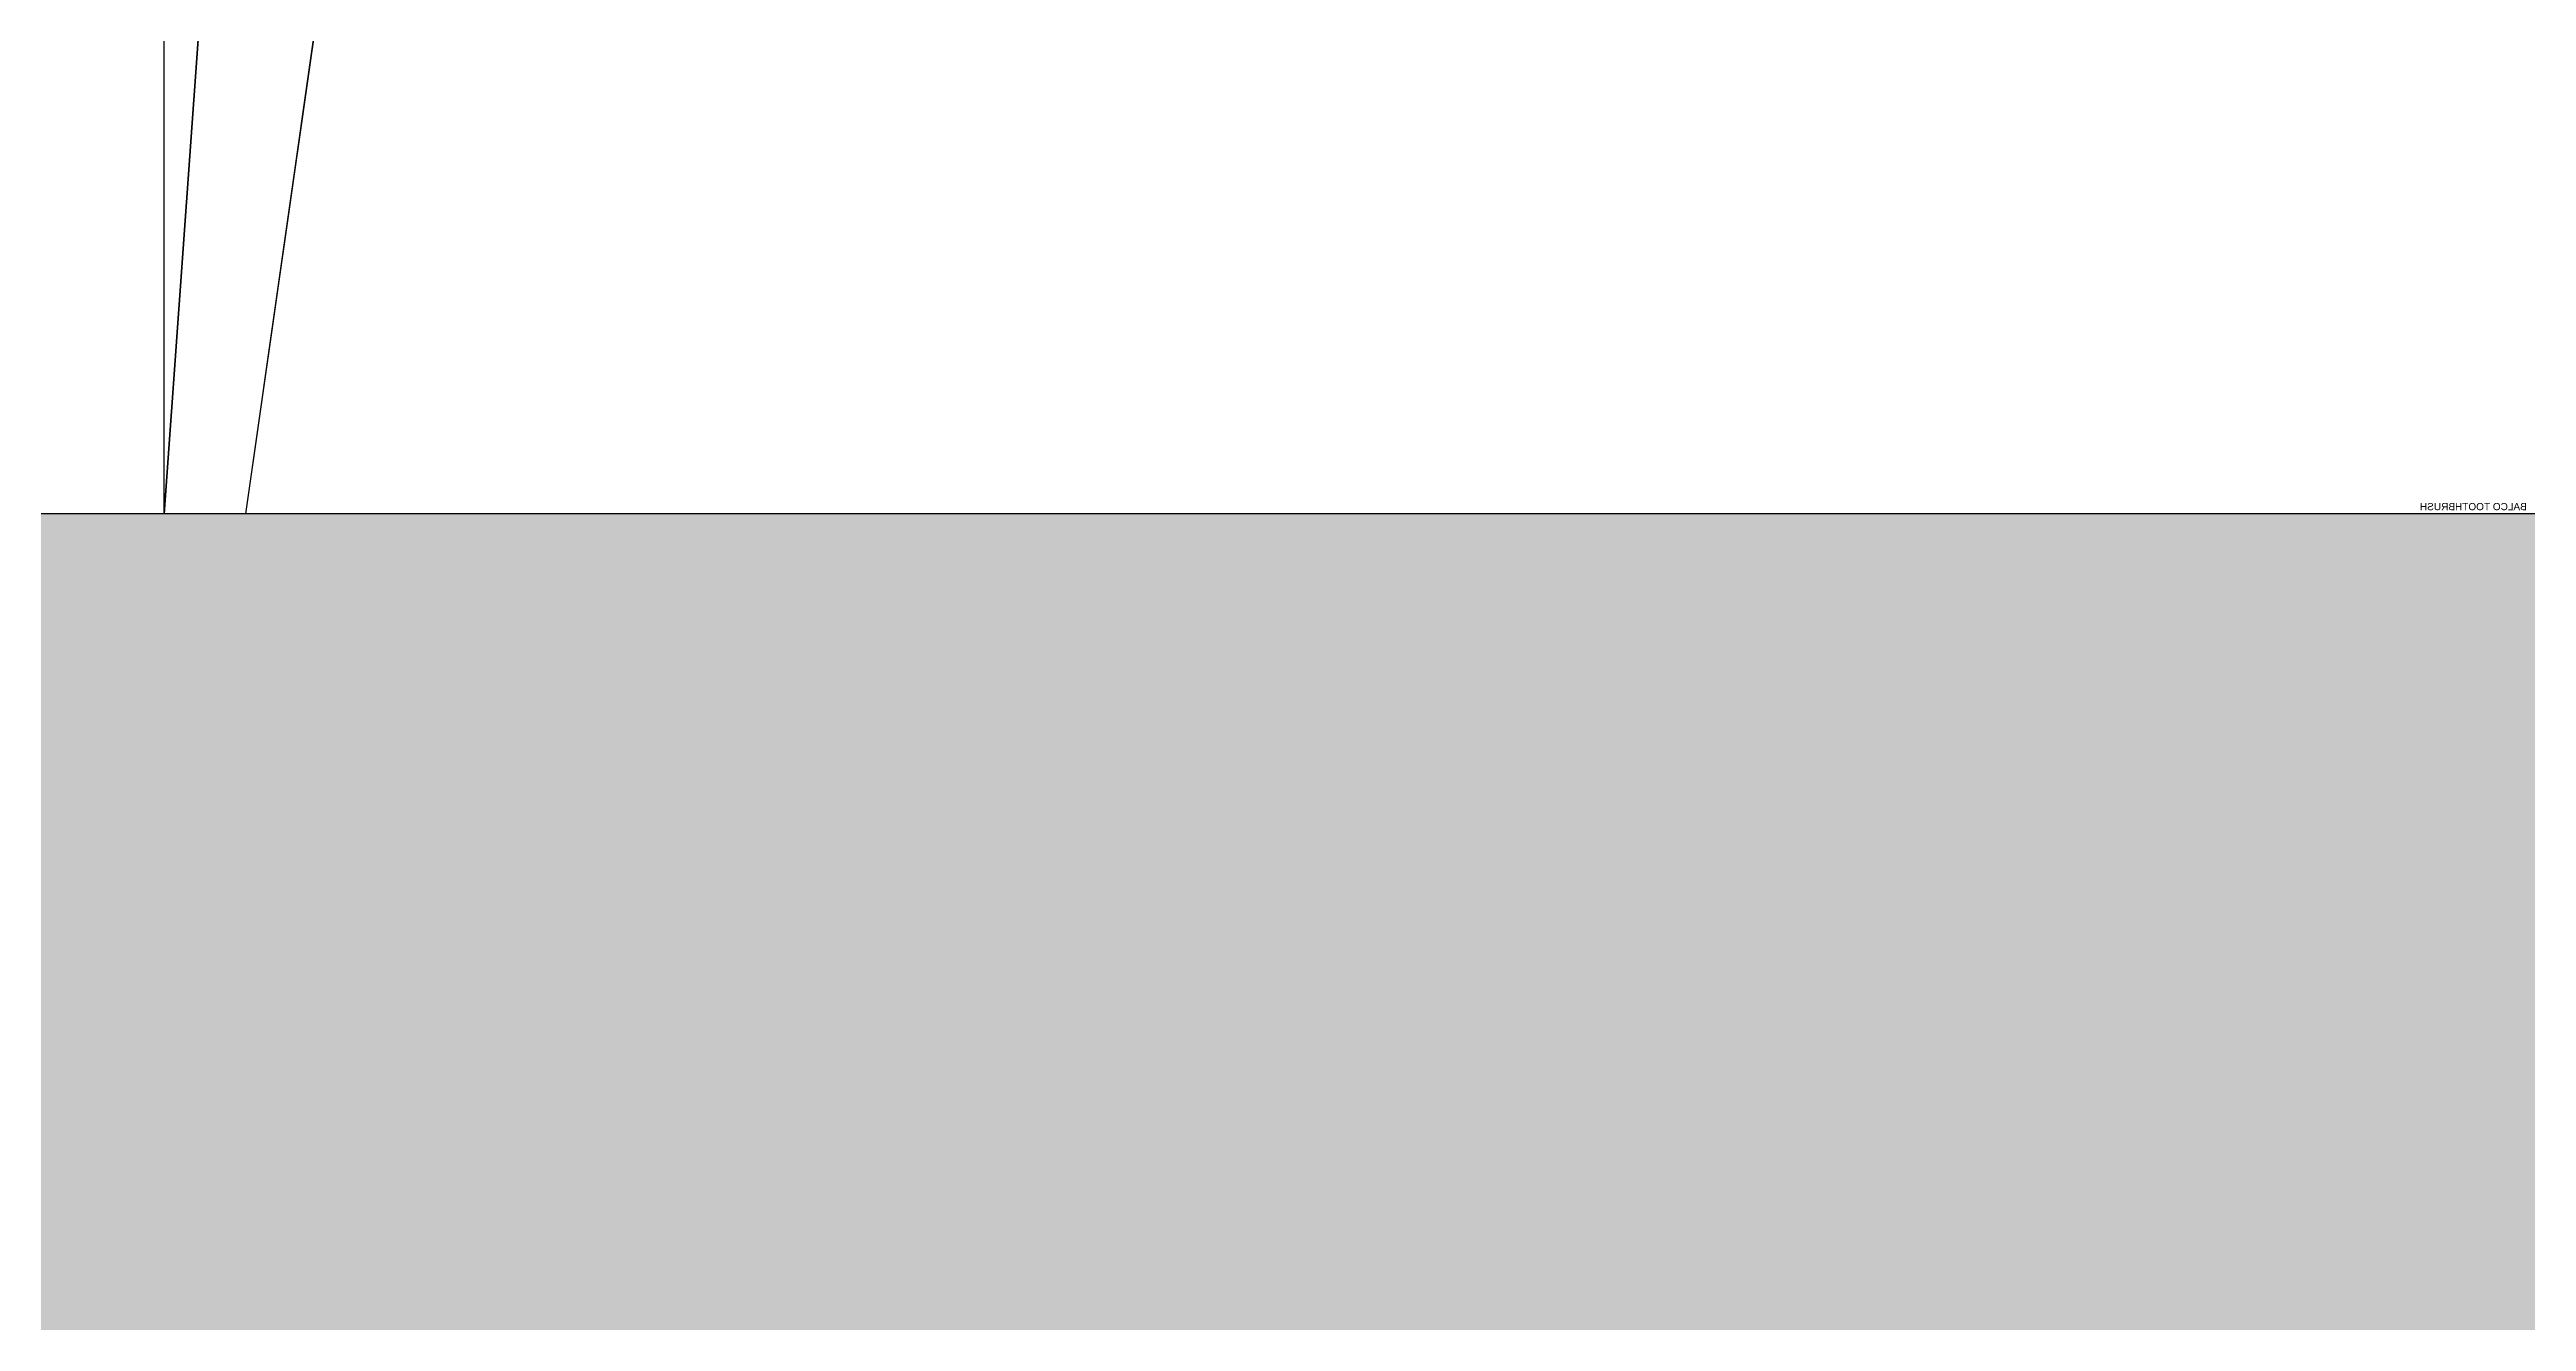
# Model space of a CAD drawing. Header units: inches. Extents: x -2.6 to 42.7, y -8.9 to 1.2.
# Drawn here: x 13.02008 to 13.03658, y -3.38704 to -3.37856 of the extents above; entities that cross this region are included whole.
import ezdxf

# ---------------------------------------------------------------- set-up
doc = ezdxf.new("R2010")
doc.units = ezdxf.units.IN
doc.header["$MEASUREMENT"] = 0
doc.layers.add('Conditions', color=1, linetype='Continuous')
doc.layers.add('Dimensions', color=3, linetype='Continuous')
doc.styles.get("Standard").update_dxf_attribs({"font": 'arial.ttf'})

# ---------------------------------------------------------------- blocks, each defined once
blk = doc.blocks.new('carpet-teeth2')
blk.add_lwpolyline([(1.095348, 1.252656), (1.110973, 1.03348)], close=True)
for points in [[(1.110973, 1.03348), (1.110973, 1.252656)], [(1.250748, 1.252656), (1.266373, 1.03348)], [(1.266373, 1.03348), (1.266373, 1.252656)], [(1.092608, 1.15848), (1.11043, 1.03348)], [(1.248007, 1.15848), (1.26583, 1.03348)], [(1.095077, 1.03348), (1.778716, 1.03348)]]:
    blk.add_lwpolyline(points)
at = {"insert": (1.095231, 1.033553), "char_height": 0.00004777, "width": 0.00108974, "attachment_point": 1}
blk.add_mtext('{\\fArial|b0|i0|c0|p34;BALCO TOOTHBRUSH}', dxfattribs=at)
blk = doc.blocks.new('CARPET2')
at = {"layer": 'Conditions'}
h = blk.add_hatch(dxfattribs=at)
h.set_pattern_fill('EXPAND', color=256, scale=0.125, style=0)
h.set_pattern_definition([(30, (-7.04618, -6.35979), (2e-11, 0.075), [0.0625, -0.0125]), (330, (-7.04618, -6.35979), (0.0649519, 0.0375), [0.0625, -0.0125]), (330, (-6.992055, -6.32854), (0.0649519, 0.0375), [0.0625, -0.0125]), (30, (-6.992055, -6.31604), (2e-11, 0.075), [0.0625, -0.0125])])
h.paths.add_polyline_path([(0, 0), (0, 0.058212), (-0.685193, 0.058212), (-3.765412, 0.058212), (-3.941826, 0.058212), (-3.941826, 0)])
blk.add_line((-3.765412, 0.058212), (0, 0.058212), dxfattribs=at)
for p in [(-3.201814, -0.975269), (-3.046415, -0.975269)]:
    blk.add_blockref('carpet-teeth2', p, dxfattribs=at)

msp = doc.modelspace()

# ---------------------------------------------------------------- hatches: boundary and pattern name
at = {"layer": 'Conditions'}
h = msp.add_hatch(dxfattribs=at)
h.set_pattern_fill('AR-CONC', color=256, scale=0.25, style=0)
h.set_pattern_definition([(50, (-3.2627, -11.3013), (1.79315, -0.15688), [0.1875, -2.0625]), (355, (-3.2627, -11.3013), (-0.34688, 1.88048), [0.15, -1.65]), (100.451, (-3.1133, -11.3143), (1.44627, 1.7236), [0.15935, -1.75286]), (46.184, (-3.2627, -10.8013), (2.6681, -0.4138), [0.28125, -3.09375]), (96.636, (-3.0404, -10.8357), (2.33666, 2.4353), [0.23903, -2.62928]), (351.184, (-3.2627, -10.8013), (2.33665, 2.4353), [0.225, -2.475]), (21, (-3.0127, -10.9263), (1.49227, -1.00655), [0.1875, -2.0625]), (326, (-3.0127, -10.9263), (0.60829, 1.81288), [0.15, -1.65]), (71.451, (-2.8884, -11.0101), (2.10056, 0.80633), [0.15935, -1.75286]), (37.5, (-3.2627, -11.30126), (0.0304, 0.832235), [0, -1.63, 0, -1.675, 0, -1.65625]), (7.5, (-3.2627, -11.3013), (0.657674, 0.98603), [0, -0.955, 0, -1.5925, 0, -0.63125]), (327.5, (-3.8202, -11.30126), (1.334556, -0.056387), [0, -0.625, 0, -1.95, 0, -2.5875]), (317.5, (-4.0702, -11.3013), (1.457965, 0.25026), [0, -0.8125, 0, -1.295, 0, -1.8375])])
h.paths.add_polyline_path([(15.053102, -3.38166), (15.027223, -3.38166), (15.027223, -3.439872), (13.972755, -3.439872), (13.972755, -4.419872), (12.87485, -4.419872), (12.868998, -4.447553, 0.052126), (12.867993, -4.45717), (12.867993, -4.470541), (12.891993, -4.483466), (12.867993, -4.49639), (12.867993, -4.528083), (12.879438, -4.534247), (12.867993, -4.54041), (12.867993, -4.572103), (12.891993, -4.585028), (12.867993, -4.597953), (12.867993, -4.629646), (12.879438, -4.635809), (12.867993, -4.641973), (12.867993, -4.673666), (12.891993, -4.686591), (12.867993, -4.699515), (12.867993, -4.731208), (12.879438, -4.737372), (12.867993, -4.743535), (12.867993, -4.775228), (12.891993, -4.788153), (12.867993, -4.801078), (12.867993, -4.832771), (12.879438, -4.838934), (12.867993, -4.845098), (12.867993, -4.876791), (12.891993, -4.889716), (12.867993, -4.90264), (12.867993, -4.934333), (12.879438, -4.940497), (12.867993, -4.94666), (12.867993, -4.978353), (12.891993, -4.991278), (12.867993, -5.004203), (12.867993, -5.035896), (12.879438, -5.042059), (12.867993, -5.048223), (12.867993, -5.079916), (12.891993, -5.092841), (12.867993, -5.105765), (12.867993, -5.137458), (12.879438, -5.143622), (12.867993, -5.149785), (12.867993, -5.181478), (12.891993, -5.194403), (12.867993, -5.207328), (12.867993, -5.239021), (12.879438, -5.245184), (12.867993, -5.251348), (12.867993, -5.283041), (12.891993, -5.295966), (12.867993, -5.30889), (12.867993, -5.332771), (12.879438, -5.338934), (12.867993, -5.345098), (12.867993, -5.376791), (12.891993, -5.389716), (12.867993, -5.40264), (12.867993, -5.434333), (12.879438, -5.440497), (12.867993, -5.44666), (12.867993, -5.478353), (12.891993, -5.491278), (12.867993, -5.504203), (12.867993, -5.535896), (12.879438, -5.542059), (12.867993, -5.548223), (12.867993, -5.579916), (12.891993, -5.592841), (12.867993, -5.605765), (12.867993, -5.637458), (12.879438, -5.643622), (12.867993, -5.649785), (12.867993, -5.681478), (12.891993, -5.694403), (12.867993, -5.707328), (12.867993, -5.739021), (12.879438, -5.745184), (12.867993, -5.751348), (12.867993, -5.783041), (12.891993, -5.795966), (12.867993, -5.80889), (12.867993, -5.840583), (12.879438, -5.846747), (12.867993, -5.85291), (12.867993, -5.893442), (12.815967, -6.041957, -0.774123), (12.795519, -6.041957), (12.743493, -5.893442), (12.743493, -5.859672), (12.719493, -5.846747), (12.743493, -5.833822), (12.743493, -5.802129), (12.732048, -5.795966), (12.743493, -5.789802), (12.743493, -5.758109), (12.719493, -5.745184), (12.743493, -5.732259), (12.743493, -5.700566), (12.732048, -5.694403), (12.743493, -5.68824), (12.743493, -5.656547), (12.719493, -5.643622), (12.743493, -5.630697), (12.743493, -5.599004), (12.732048, -5.592841), (12.743493, -5.586677), (12.743493, -5.554984), (12.719493, -5.542059), (12.743493, -5.529134), (12.743493, -5.497441), (12.732048, -5.491278), (12.743493, -5.485115), (12.743493, -5.453422), (12.719493, -5.440497), (12.743493, -5.427572), (12.743493, -5.395879), (12.732048, -5.389716), (12.743493, -5.383552), (12.743493, -5.359672), (12.719493, -5.346747), (12.743493, -5.333822), (12.743493, -5.302129), (12.732048, -5.295966), (12.743493, -5.289802), (12.743493, -5.258109), (12.719493, -5.245184), (12.743493, -5.232259), (12.743493, -5.200566), (12.732048, -5.194403), (12.743493, -5.18824), (12.743493, -5.156547), (12.719493, -5.143622), (12.743493, -5.130697), (12.743493, -5.099004), (12.732048, -5.092841), (12.743493, -5.086677), (12.743493, -5.054984), (12.719493, -5.042059), (12.743493, -5.029134), (12.743493, -4.997441), (12.732048, -4.991278), (12.743493, -4.985115), (12.743493, -4.953422), (12.719493, -4.940497), (12.743493, -4.927572), (12.743493, -4.895879), (12.732048, -4.889716), (12.743493, -4.883552), (12.743493, -4.851859), (12.719493, -4.838934), (12.743493, -4.826009), (12.743493, -4.794316), (12.732048, -4.788153), (12.743493, -4.78199), (12.743493, -4.750297), (12.719493, -4.737372), (12.743493, -4.724447), (12.743493, -4.692754), (12.732048, -4.686591), (12.743493, -4.680427), (12.743493, -4.648734), (12.719493, -4.635809), (12.743493, -4.622884), (12.743493, -4.591191), (12.732048, -4.585028), (12.743493, -4.578865), (12.743493, -4.547172), (12.719493, -4.534247), (12.743493, -4.521322), (12.743493, -4.489629), (12.732048, -4.483466), (12.743493, -4.477302), (12.743493, -4.45717, 0.052126), (12.742488, -4.447553), (12.736636, -4.419872), (10.972755, -4.419872), (10.972755, -7.434913), (15.030515, -7.434913)])
h.paths.add_polyline_path([(12.795519, -6.041957, 0.041863), (12.796103, -6.043623)], flags=16)
h.paths.add_polyline_path([(14.439124, -4.96052), (15.398197, -4.96052), (15.398197, -5.344047), (14.439124, -5.344047)], flags=9)
h.paths.add_polyline_path([(14.415482, -5.59576), (17.321519, -5.59576), (17.321519, -6.469965), (14.415482, -6.469965)], flags=9)

# ---------------------------------------------------------------- block references
at = {"layer": 'Dimensions', "xscale": -1}
msp.add_blockref('CARPET2', (11.085397, -3.439872), dxfattribs=at)

doc.saveas('drawing.dxf')
